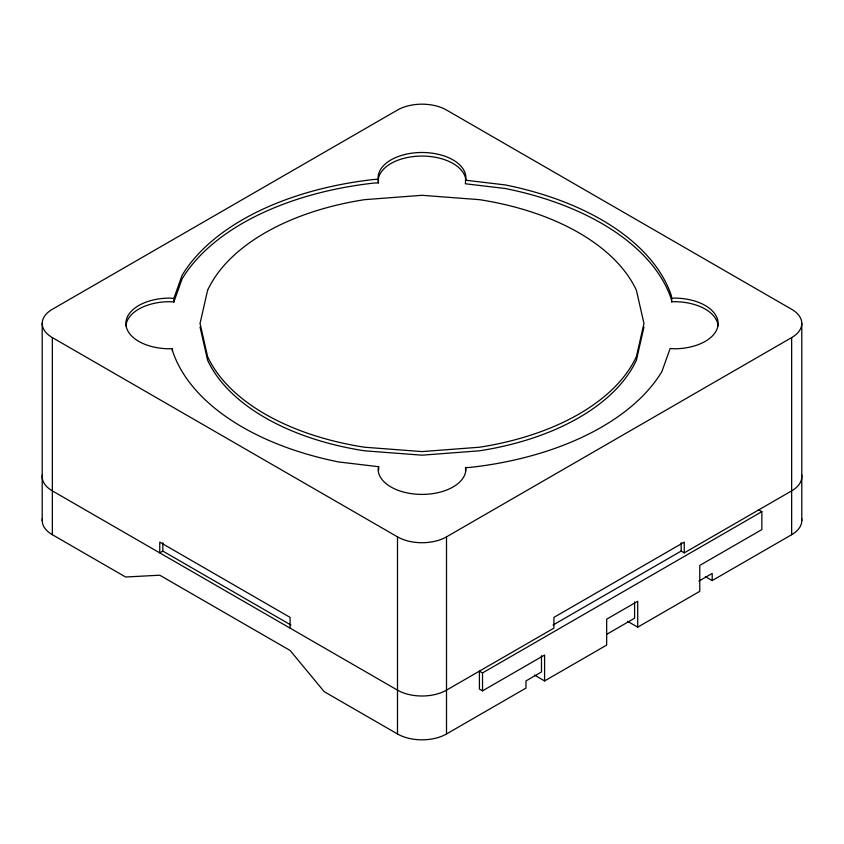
<?xml version="1.0" encoding="UTF-8"?>
<svg xmlns="http://www.w3.org/2000/svg" width="844" height="844" viewBox="0 0 844 844"><rect width="100%" height="100%" fill="white"/><g stroke="black" fill="none" stroke-linecap="round" stroke-linejoin="round"><path stroke-width="1.27" d="M125.935 325.932A43.888 25.341 0 0 1 169.781 301.688L173.864 302.004L182.072 278.963A253.96 146.624 0 0 1 374.135 183.042L378.45 182.895L378.45 179.308L374.135 179.455A253.96 146.624 0 0 0 182.072 275.387L173.864 298.417L169.781 298.101A43.888 25.341 0 0 0 125.893 323.442A43.888 25.341 0 0 0 169.781 348.783L172.345 348.593L172.598 351.083A253.96 146.624 0 0 0 338.75 461.963L378.65 466.711L378.112 469.064A43.888 25.341 0 0 0 422 494.405A43.888 25.341 0 0 0 465.888 469.064L465.55 467.587L469.865 467.439A253.96 146.624 0 0 0 661.928 371.508L670.136 348.477L674.219 348.783A43.888 25.341 0 0 0 718.107 323.442A43.888 25.341 0 0 0 674.219 298.101L671.655 298.301L671.655 301.888L674.219 301.688A43.888 25.341 0 0 1 718.065 325.932M671.655 301.888L671.402 299.398A253.96 146.624 0 0 0 505.25 188.507L465.35 183.77L465.888 177.831A43.888 25.341 0 0 0 422 152.49A43.888 25.341 0 0 0 378.112 177.831L378.45 179.308M643.961 327.029L636.397 360.198A221.961 128.151 0 0 1 479.445 450.812L422 455.18L364.555 450.812A221.961 128.151 0 0 1 207.603 360.198L200.039 327.029M290.937 625.035L162.85 551.09L159.748 552.873L159.748 542.122L290.093 617.386L290.093 628.136M52.349 337.6L397.492 536.858A34.667 20.013 0 0 0 446.508 536.858L791.651 337.6A34.667 20.013 0 0 0 791.651 309.294L446.508 110.036A34.667 20.013 0 0 0 397.492 110.036L52.349 309.294A34.667 20.013 0 0 0 52.349 337.6L52.349 534.706L125.608 577.001L159.748 575.207L290.093 650.46L324.233 691.679L397.492 733.963A34.667 20.013 0 0 0 446.508 733.963L525.97 688.092L525.97 680.929L541.489 671.961L541.489 655.725M553.063 625.035L681.15 551.09L684.252 552.873L791.651 490.881A34.667 20.013 0 0 0 801.61 474.634M534.431 675.063L544.591 680.929L544.591 655.018L482.525 690.846L479.413 689.063L479.413 671.138L482.525 672.932L761.847 511.664L761.847 529.589L699.771 565.417L699.771 591.327L637.705 627.166L627.546 621.3M606.889 634.213L634.593 618.209L634.593 601.962M698.885 581.094L712.188 573.414L712.188 580.577L705.362 576.642M712.188 580.577L791.651 534.706A34.667 20.013 0 0 0 801.61 518.469M544.591 680.929L606.667 645.09L606.667 619.179L637.705 601.255L637.705 627.166M465.35 180.183L505.25 184.931A253.96 146.624 0 0 1 671.402 295.811L671.655 298.301M758.745 509.871L761.847 511.664M378.45 182.895L378.112 181.418A43.888 25.341 0 0 1 421.05 156.077A43.888 25.341 0 0 1 465.846 180.31M801.8 323.442L801.8 520.558M791.651 337.6L791.651 534.706M684.252 552.873L684.252 542.122L553.907 617.386L553.907 628.136L446.508 690.139A34.667 20.013 0 0 1 397.492 690.139L52.349 490.881A34.667 20.013 0 0 1 42.39 474.634M681.15 542.724L681.15 551.09M482.525 672.932L482.525 690.846M465.55 467.587L465.55 471.174M446.508 536.858L446.508 733.963M397.492 536.858L397.492 733.963M378.65 466.711L378.65 470.298M173.864 298.417L173.864 302.004M172.345 348.593L172.345 350.977M162.85 542.724L162.85 551.09M42.2 323.442L42.2 520.558M52.349 534.706A34.667 20.013 0 0 1 42.39 518.469M207.603 290.283L200.039 323.442L207.603 356.611A221.961 128.151 0 0 0 364.555 447.225L422 451.593L479.445 447.225A221.961 128.151 0 0 0 636.397 356.611L643.961 323.442L636.397 290.283A221.961 128.151 0 0 0 479.445 199.669L422 195.302L364.555 199.669A221.961 128.151 0 0 0 207.603 290.283"/></g></svg>
